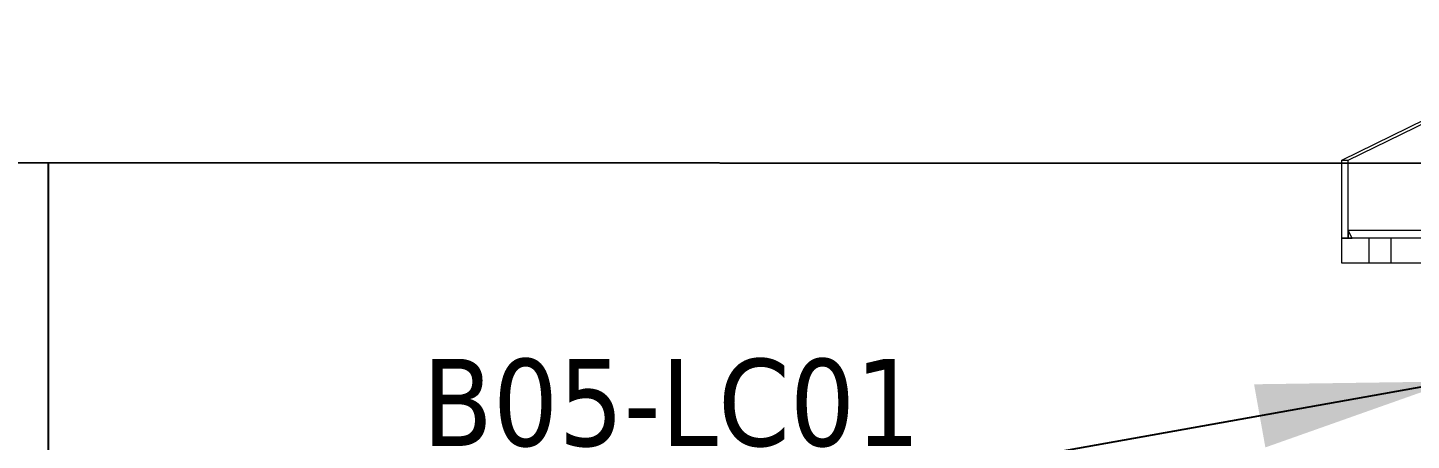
# Model space of a CAD drawing. Header units: millimetres. Extents: x -6314 to 11113, y -129 to 3675.
# Drawn here: x -4411.3 to -4234, y 2018 to 2070.9 of the extents above; entities that cross this region are included whole.
import ezdxf

# ---------------------------------------------------------------- set-up
doc = ezdxf.new("R2010")
doc.units = ezdxf.units.MM
doc.layers.add('Equipment', color=123, linetype='Continuous')
doc.layers.add('HW LINE', color=1, linetype='Continuous')
doc.dimstyles.new('ISO-25', dxfattribs={"dimtxt": 2.5, "dimasz": 2.5, "dimexe": 1.25, "dimexo": 0.625, "dimtad": 1, "dimtxsty": 'Standard', "dimcen": 2.5, "dimadec": 0, "dimazin": 0, "dimtfac": 1, "dimtmove": 0, "dimatfit": 3, "dimfxl": 1, "dimarcsym": 0})

# ---------------------------------------------------------------- blocks, each defined once
blk = doc.blocks.new('A$C161d446f')
at = {"layer": 'Equipment', "linetype": 'Continuous', "lineweight": 0, "extrusion": (0, 1, 0)}
for p, q in [((169.95, 376.42), (135.31, 393.42)), ((170.75, 376.42), (136.11, 393.42)), ((170.75, 376.42), (169.95, 376.42)), ((169.95, 366.42), (169.95, 376.42)), ((170.75, 366.42), (170.75, 376.42)), ((151.55, 367.42), (169.95, 367.42)), ((169.45, 366.42), (169.95, 367.42)), ((169.95, 367.42), (169.95, 366.42)), ((150.75, 366.42), (170.75, 366.42)), ((164.43, 363.22), (164.43, 366.42)), ((167.23, 363.22), (167.23, 366.42)), ((169.95, 366.42), (169.45, 366.42)), ((170.75, 366.42), (169.95, 366.42)), ((170.75, 363.22), (170.75, 366.42)), ((150.75, 363.22), (170.75, 363.22))]:
    blk.add_line(p, q, dxfattribs=at)

msp = doc.modelspace()

# ---------------------------------------------------------------- linework, layer by layer
at = {"layer": 'HW LINE'}
for p, q in [((-4220.82, 2053.51), (-4456.34, 2053.6)), ((-4408.75, 1798.67), (-4408.64, 2053.58))]:
    msp.add_line(p, q, dxfattribs=at)

# ---------------------------------------------------------------- block references
at = {"xscale": -1}
msp.add_blockref('A$C161d446f', (-4072.12, 1677.49), dxfattribs=at)

# ---------------------------------------------------------------- texts
at = {"insert": (-4360.72, 2028.46), "char_height": 11.1664, "width": 777.1843, "attachment_point": 1}
msp.add_mtext('{\\fTahoma|b0|i0|c0|p34;B05-LC01}', dxfattribs=at)

# ---------------------------------------------------------------- leaders
at = {"linetype": 'Continuous', "lineweight": -3}
msp.add_leader([(-4228.79, 2025.56), (-4287.97, 2014.96), (-4366.08, 2014.96)], dimstyle='ISO-25', override={"dimscale": 10, "dimtad": 0}, dxfattribs=at)

doc.saveas('drawing.dxf')
